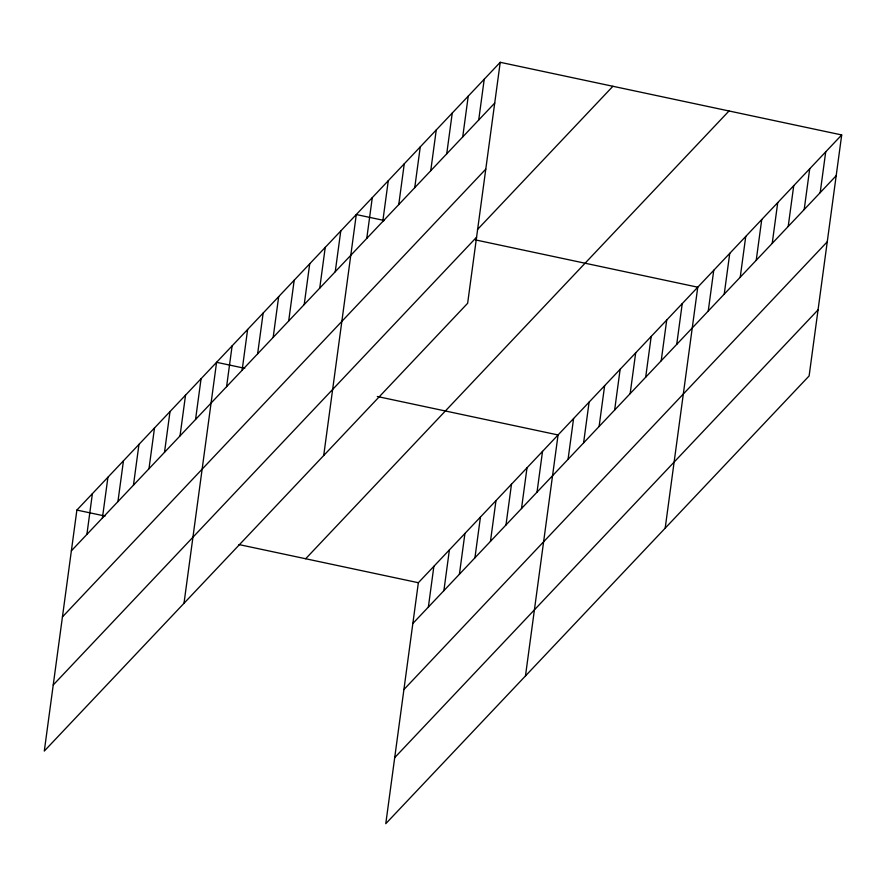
<?xml version="1.0" encoding="UTF-8"?>
<svg xmlns="http://www.w3.org/2000/svg" width="886" height="886" viewBox="0 0 886 886"><rect width="100%" height="100%" fill="white"/><g stroke="black" fill="none" stroke-linecap="round" stroke-linejoin="round"><path stroke-width="1.33" d="M500.225 62.308L76.883 510.07L44.3 751.051L467.642 303.278L500.225 62.308L841.7 134.949L809.117 375.93L385.775 823.692L418.358 582.722L841.7 134.949M86.894 534.424L92.399 493.657M102.411 518L107.926 477.233M117.938 501.587L123.453 460.82M133.465 485.163L138.969 444.395M148.981 468.749L154.496 427.982M164.508 452.325L170.012 411.569M180.024 435.912L185.539 395.145M195.551 419.499L201.067 378.732M184 603.288L216.583 362.308L244.757 368.299M226.594 386.661L232.11 345.894M242.122 370.237L247.626 329.47M257.638 353.824L263.153 313.057M273.165 337.4L278.68 296.633M288.692 320.987L294.196 280.22M304.208 304.562L309.723 263.795M319.735 288.149L325.24 247.382M335.251 271.725L340.767 230.969M323.711 455.515L356.294 214.545L384.458 220.536M366.771 238.4L372.286 197.633M382.763 221.478L388.278 180.711M398.755 204.566L404.271 163.799M414.748 187.644L420.263 146.888M430.74 170.732L436.255 129.965M446.732 153.821L452.248 113.054M462.725 136.898L468.24 96.131M478.717 119.987L484.232 79.219M428.37 607.065L433.874 566.309M443.886 590.652L449.401 549.885M459.413 574.228L464.917 533.472M474.929 557.815L480.445 517.047M490.456 541.401L495.972 500.634M505.984 524.977L511.488 484.21M521.5 508.564L527.015 467.797M537.027 492.14L542.531 451.373M525.476 675.929L558.058 434.96L377.314 396.507M568.07 459.302L573.585 418.535M583.597 442.889L589.101 402.122M599.113 426.465L604.629 385.709M614.64 410.052L620.145 369.285M630.156 393.628L635.672 352.872M645.684 377.214L651.199 336.447M661.211 360.801L666.715 320.034M676.727 344.377L682.242 303.61M665.187 528.167L697.758 287.197L475.649 239.94M708.246 311.041L713.751 270.274M724.239 294.13L729.754 253.363M740.231 277.218L745.746 236.451M756.223 260.296L761.738 219.529M772.215 243.384L777.731 202.617M788.208 226.462L793.723 185.706M804.2 209.55L809.715 168.783M820.192 192.639L825.708 151.871M71.367 550.837L494.72 103.075M62.441 616.911L485.783 169.137M477.443 229.563L612.913 86.274M53.238 684.978L476.579 237.204M305.67 558.745L729.012 110.983M412.843 623.489L836.185 175.716M403.905 689.552L827.258 241.789M394.702 757.63L818.055 309.856M76.883 510.07L105.057 516.062M238.943 544.558L418.358 582.722"/></g></svg>
